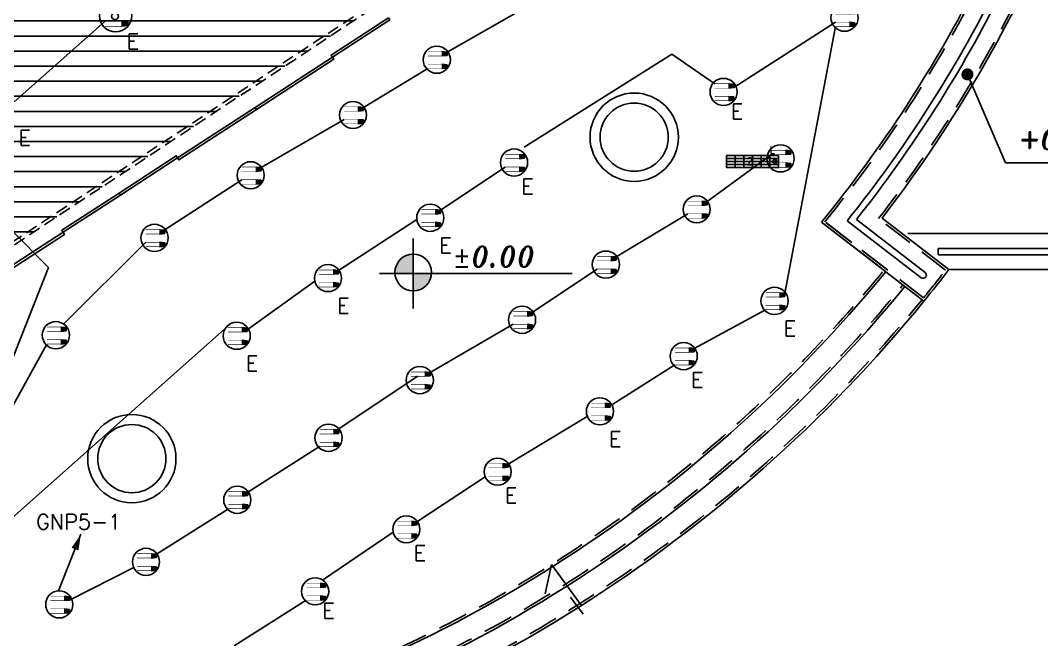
# Model space of a CAD drawing. Header units: inches. Extents: x 567115 to 582893, y 124948 to 133566.
# Drawn here: x 575638 to 576908, y 125774 to 126544 of the extents above; entities that cross this region are included whole.
import ezdxf

# ---------------------------------------------------------------- set-up
doc = ezdxf.new("R2010")
doc.units = ezdxf.units.IN
doc.header["$MEASUREMENT"] = 0
doc.linetypes.add('DASHED', pattern=[0.75, 0.5, -0.25])
doc.linetypes.add('HIDDEN', pattern=[0.375, 0.25, -0.125])
for name, color, linetype in [('1', 15, 'Continuous'), ('2', 1, 'Continuous'), ('COD', 1, 'Continuous'), ('Door', 1, 'Continuous'), ('ELECT', 3, 'Continuous'), ('jadval', 11, 'Continuous'), ('kazeb', 15, 'Continuous'), ('khatchin', 15, 'DASHED'), ('LIGHTING', 3, 'Continuous'), ('LIGHTING WIRE', 4, 'Continuous'), ('wall kanaf', 4, 'Continuous'), ('wire', 4, 'Continuous')]:
    doc.layers.add(name, color=color, linetype=linetype)
doc.styles.add('2floorplan$0$style1', font='romans.shx', dxfattribs={"height": 40})
doc.styles.add('ITALICT', font='italict', dxfattribs={"height": 22.5})
doc.styles.add('ROMANS', font='romans.shx')
doc.dimstyles.get("Standard").update_dxf_attribs({"dimtxt": 0.18, "dimasz": 0.18, "dimexe": 0.18, "dimexo": 0.0625, "dimgap": 0.09, "dimtad": 0, "dimtih": 1, "dimtoh": 1, "dimdec": 4, "dimzin": 0, "dimdsep": 46, "dimtxsty": 'Standard', "dimcen": 0.09, "dimadec": 0, "dimazin": 0, "dimtfac": 1, "dimtdec": 4, "dimtofl": 0, "dimtmove": 0, "dimatfit": 3, "dimfxl": 0, "dimtolj": 1, "dimtzin": 0, "dimarcsym": 0})

# ---------------------------------------------------------------- blocks, each defined once
blk = doc.blocks.new('2lover.20.to')
at = {"layer": 'LIGHTING', "color": 30}
for p, q in [((-27.74410124095448, 3.038617818056082), (27.74410124095448, 3.038617818056082)), ((-27.74410124095448, 0), (27.74410124095448, 0)), ((-18.4960674939648, -6.464131772867404), (-18.4960674939648, 6.464131772852852)), ((-9.248033746975125, -6.464131772867404), (-9.248033746975125, 6.464131772852852)), ((1.455191522836685e-11, -6.464131772867404), (1.455191522836685e-11, 6.464131772852852)), ((9.248033747004229, -6.464131772867404), (9.248033747004229, 6.464131772852852)), ((18.49606749399391, -6.464131772867404), (18.49606749399391, 6.464131772852852)), ((-27.74410124095448, -3.038617818056082), (27.74410124095448, -3.038617818056082))]:
    blk.add_line(p, q, dxfattribs=at)
at = {"layer": 'LIGHTING', "color": 3}
blk.add_lwpolyline([(27.74410124095994, 6.464131772857399), (-27.74410124095448, 6.464131772857399), (-27.74410124095448, -6.464131772868313), (27.74410124095994, -6.464131772868313)], close=True, dxfattribs=at)
at = {"layer": 'LIGHTING', "color": 2}
blk.add_circle((23.64633158031211, 7.275957614183426e-12), 2.083604538306623, dxfattribs=at)
at = {"layer": 'LIGHTING', "color": 2, "style": '2floorplan$0$style1'}
for s, p in [('L', (18.23796074260281, 8.376145961570728)), ('2', (-6.248819198954152, -3.463661393150687))]:
    blk.add_text(s, height=7.649999999826832, dxfattribs=at).set_placement(p)
blk = doc.blocks.new('kam2x18t')
at = {"layer": 'ELECT'}
for p, q in [((15.88771896019171, 11.68841516475368), (7.902089985866041, 12.48779149723123)), ((7.902089985866041, 9.195696006165235), (15.88771896019171, 9.195696006165235)), ((15.88771896019171, 6.702976847576792), (7.902089985866041, 5.903600515099242)), ((8.878080813839915, 12.39009299771715), (8.878080813839915, 6.001299014635151)), ((9.472345375506848, 12.33060600835597), (9.472345375506848, 6.060786003996327)), ((10.10842643283104, 12.26693310988776), (10.10842643280921, 6.124458902442711)), ((10.70269099449797, 12.20744612052658), (10.70269099449797, 6.183945891803887)), ((11.33877205180033, 12.1437732220802), (11.33877205180033, 6.247618790250272)), ((11.93303661346727, 12.08428623271902), (11.93303661346727, 6.307105779611447)), ((12.83276316056435, 11.96832512042602), (12.83276316056435, 6.397170082600496)), ((13.42702772223129, 11.93473494039063), (13.42702772223129, 6.456657071961672)), ((14.1509906094725, 11.86226490708214), (14.1509906094725, 6.529127105248335)), ((14.74525517113943, 11.80277791772096), (14.74525517113943, 6.588614094609511)), ((15.29345439852477, 11.74790215411485), (15.29345439852477, 6.643489858215617)), ((15.88771896019171, 11.68841516475368), (15.88771896019171, 6.702976847576792)), ((15.88771896019171, -7.356627234781627), (7.902089985866041, -6.557250902304077)), ((7.902089985866041, -9.84934639337007), (15.88771896019171, -9.84934639337007)), ((15.88771896019171, -12.34206555195851), (7.902089985866041, -13.14144188443606)), ((8.878080813839915, -6.654949401818158), (8.878080813839915, -13.04374338490015)), ((9.472345375506848, -6.714436391179333), (9.472345375506848, -12.98425639553898)), ((10.10842643283104, -6.778109289647546), (10.10842643280921, -12.92058349709259)), ((10.70269099449797, -6.837596279008721), (10.70269099449797, -12.86109650773142)), ((11.33877205180033, -6.901269177455106), (11.33877205180033, -12.79742360928503)), ((11.93303661346727, -6.960756166816282), (11.93303661346727, -12.73793661992386)), ((12.83276316056435, -7.076717279109289), (12.83276316056435, -12.64787231693481)), ((13.42702772223129, -7.110307459144678), (13.42702772223129, -12.58838532757363)), ((14.1509906094725, -7.18277749245317), (14.1509906094725, -12.51591529428697)), ((14.74525517113943, -7.242264481814345), (14.74525517113943, -12.45642830492579)), ((15.29345439852477, -7.297140245420451), (15.29345439852477, -12.40155254131969)), ((15.88771896019171, -7.356627234781627), (15.88771896019171, -12.34206555195851))]:
    blk.add_line(p, q, dxfattribs=at)
at = {"layer": 'ELECT', "const_width": 0.7741439999913834}
for points in [[(-13.13894702601829, 12.48779149723123), (-13.13894702601829, 12.48779149723123), (7.902089985866041, 12.48779149723123), (7.902089985866041, 5.903600515099242), (-13.13894702601829, 5.903600515099242)], [(-13.13894702601829, -6.557250902304077), (-13.13894702601829, -6.557250902304077), (7.902089985866041, -6.557250902304077), (7.902089985866041, -13.14144188443606), (-13.13894702601829, -13.14144188443606)]]:
    blk.add_lwpolyline(points, dxfattribs=at)
at = {"layer": 'ELECT'}
for centre, radius in [((0.2270562094345223, 0.1683127936776145), 20.41578541488291), ((-0.4541124188690446, -0.3366255873552291), 4.408298720569396)]:
    blk.add_circle(centre, radius, dxfattribs=at)
blk = doc.blocks.new('KAM2X18W')
at = {"layer": 'ELECT'}
for p, q in [((2.58939529608341, 1.904778831190825), (1.269020134986846, 2.036950843835875)), ((1.269020134986846, 1.492622885658108), (2.589395296082955, 1.492622885658164)), ((2.589395296082699, 1.080466940125561), (1.269020134986846, 0.9482949274803332)), ((1.430394279823389, 2.020796991400353), (1.430394279823162, 0.9644487799158554)), ((1.528652309199515, 2.010961179667518), (1.528652309199032, 0.9742845916486402)), ((1.6338244416919, 2.000433253336283), (1.633824441691672, 0.9848125179799894)), ((1.732082471068026, 1.990597441603569), (1.732082471067798, 0.9946483297128168)), ((1.837254603559956, 1.980069515272334), (1.837254603559046, 1.005176256043995)), ((1.935512632935854, 1.970233703539556), (1.935512632935399, 1.015012067776766)), ((2.084276942970945, 1.951060239204104), (2.084276942970234, 1.029903652264593)), ((2.182534972346843, 1.945506307318844), (2.18253497234636, 1.039739463997428)), ((2.302237830686721, 1.933523828268726), (2.302237830686238, 1.051721943047596)), ((2.400495860062364, 1.923688016535891), (2.400495860061454, 1.06155775478026)), ((2.491137266706829, 1.914614642923659), (2.491137266706829, 1.070631128392783)), ((2.58939529608341, 1.904778831190825), (2.589395296082699, 1.080466940125561)), ((2.58939529608341, -1.244203047028677), (1.269020134986846, -1.112031034383627)), ((1.269020134986846, -1.656358992561394), (2.589395296082955, -1.656358992561337)), ((2.589395296082699, -2.068514938093941), (1.269020134986846, -2.200686950739168)), ((1.430394279823389, -1.128184886819149), (1.430394279823162, -2.184533098303646)), ((1.528652309199515, -1.138020698551983), (1.528652309199032, -2.174697286570861)), ((1.6338244416919, -1.148548624883219), (1.633824441691672, -2.164169360239512)), ((1.732082471068026, -1.158384436615933), (1.732082471067798, -2.154333548506685)), ((1.837254603559956, -1.168912362947168), (1.837254603559046, -2.143805622175506)), ((1.935512632935854, -1.178748174679946), (1.935512632935399, -2.133969810442736)), ((2.084276942970945, -1.197921639015398), (2.084276942970234, -2.119078225954908)), ((2.182534972346843, -1.203475570900657), (2.18253497234636, -2.109242414222074)), ((2.302237830686721, -1.215458049950776), (2.302237830686238, -2.097259935171905)), ((2.400495860062364, -1.22529386168361), (2.400495860061454, -2.087424123439241)), ((2.491137266706829, -1.234367235295842), (2.491137266706829, -2.078350749826718)), ((2.58939529608341, -1.244203047028677), (2.589395296082699, -2.068514938093941))]:
    blk.add_line(p, q, dxfattribs=at)
at = {"layer": 'ELECT', "const_width": 0.1279999999981374}
for points in [[(-2.209987307440628, 2.036950843835875), (-2.209987307440628, 2.036950843835875), (1.269020134986846, 2.036950843835875), (1.269020134986846, 0.9482949274803332), (-2.209987307440628, 0.9482949274803332)], [(-2.209987307440628, -1.112031034383627), (-2.209987307440628, -1.112031034383627), (1.269020134986846, -1.112031034383627), (1.269020134986846, -2.200686950739168), (-2.209987307440628, -2.200686950739168)]]:
    blk.add_lwpolyline(points, dxfattribs=at)
at = {"layer": 'ELECT'}
blk.add_circle((0, 0), 3.375625895306392, dxfattribs=at)
blk = doc.blocks.new('FELESH1')
at = {"layer": 'wire', "color": 4, "linetype": 'Continuous'}
blk.add_line((10.69101856596535, 62.54183002842183), (-4.068202349619241, -22.21030323167361), dxfattribs=at)
at = {"layer": 'wire', "color": 4}
blk.add_lwpolyline([(-4.068202349619241, -22.21030323167361, 0, 10.44, 0), (0, 0, 10.44, 10.44, 0)], format="xyseb", dxfattribs=at)

msp = doc.modelspace()

# ---------------------------------------------------------------- hatches: boundary and pattern name
at = {"layer": 'COD', "ltscale": 8}
h = msp.add_hatch(color=256, dxfattribs=at)
h.paths.add_polyline_path([(576103.8760052554, 126230.7910081941, 0.0122099088438274), (576103.9032140463, 126229.6769648932), (576126.6964387494, 126229.6769648932), (576126.6964387494, 126253.6114416882, 0.4142135623730919)])
h.paths.add_polyline_path([(576126.6964387494, 126229.6769648932), (576126.6964387494, 126207.9705747002, 0.3999807469662932), (576149.4896634527, 126229.6769648932)])
h = msp.add_hatch(color=256, dxfattribs=at)
h.paths.add_polyline_path([(576103.8760052554, 126230.7910081941, 0.0122099088438274), (576103.9032140463, 126229.6769648932), (576126.6964387494, 126229.6769648932), (576126.6964387494, 126253.6114416882, 0.4142135623730919)])
h.paths.add_polyline_path([(576126.6964387494, 126229.6769648932), (576126.6964387494, 126207.9705747002, 0.3999807469662932), (576149.4896634527, 126229.6769648932)])
h = msp.add_hatch(color=256, dxfattribs=at)
h.paths.add_polyline_path([(576103.8760052554, 126230.791008194, 0.0122099088438274), (576103.9032140463, 126229.6769648932), (576126.6964387494, 126229.6769648932), (576126.6964387494, 126253.6114416881, 0.4142135623730919)])
h.paths.add_polyline_path([(576126.6964387494, 126229.6769648932), (576126.6964387494, 126207.9705747001, 0.3999807469662932), (576149.4896634528, 126229.6769648932)])
h = msp.add_hatch(color=256, dxfattribs=at)
h.paths.add_polyline_path([(576103.8760052554, 126230.791008194, 0.0122099088438274), (576103.9032140463, 126229.6769648932), (576126.6964387494, 126229.6769648932), (576126.6964387494, 126253.6114416881, 0.4142135623730919)])
h.paths.add_polyline_path([(576126.6964387494, 126229.6769648932), (576126.6964387494, 126207.9705747001, 0.3999807469662932), (576149.4896634528, 126229.6769648932)])
at = {"layer": 'kazeb'}
h = msp.add_hatch(dxfattribs=at)
h.set_pattern_fill('ANGLE', color=256, scale=100, style=0)
h.set_pattern_definition([(0, (0, 0), (0, 27.5), [20, -7.5]), (90, (0, 0), (-27.5, 1.683833736505769e-15), [20, -7.5])])
edge = h.paths.add_edge_path()
edge.add_arc((576621.054570168, 122465.1047458989), 4873.758940012598, 92.22819113807773, 96.96402468155823)
edge.add_arc((576030.1302486522, 127688.3594270612), 385.452013468268, 217.8005144280645, 269.99999999409914, ccw=False)
edge.add_line((575725.5655293206, 127452.110434629), (575725.5655293206, 127598.0391047814))
edge.add_line((575725.5655293206, 127598.0391047814), (575725.5655293184, 128306.5391049273))
edge.add_line((575725.5655293184, 128306.5391049273), (574229.0655293206, 128306.5391049249))
edge.add_line((574229.0655293206, 128306.5391049249), (574229.0655293206, 127584.0609381499))
edge.add_line((574229.0655293206, 127584.0609381499), (574085.2406779383, 127502.759279967))
edge.add_arc((573092.0657183455, 126948.914860141), 1137.163199252726, 1.3293246317257967, 29.146240592419076, ccw=False)
edge.add_line((574228.9228691661, 126975.2959208212), (574229.0655293206, 126186.9142740449))
edge.add_line((574229.0655293206, 126186.9142740449), (574209.8464344884, 126168.8109573848))
edge.add_arc((575360.1875520339, 127307.1681527548), 1618.376282255318, 224.6999945847875, 251.2333228056685)
edge.add_arc((576548.5708434089, 125565.9166102654), 1721.760851263825, 163.3836556819739, 173.0307134208976, ccw=False)
edge.add_line((574898.7089357078, 126058.2743201284), (575023.9592820416, 126016.3859590971))
edge.add_arc((576592.7290219881, 125547.9659973192), 1637.209747577796, 133.9672390048677, 163.3748673522668, ccw=False)
edge.add_line((575456.1011521306, 126726.3262321485), (575414.1685538716, 126775.5867476624))
edge.add_line((575414.1685538716, 126775.5867476624), (575502.1967359176, 126850.5199950047))
edge.add_line((575502.1967359176, 126850.5199950047), (575517.7646671421, 126830.2565346904))
edge.add_line((575517.7646671421, 126830.2565346904), (575701.4239390519, 126947.9779866858))
edge.add_line((575701.4239390519, 126947.9779866858), (575688.2801843667, 126971.9263984801))
edge.add_line((575688.2801843667, 126971.9263984801), (575793.8621457986, 127023.1668590944))
edge.add_line((575793.8621457986, 127023.1668590944), (575823.37109175, 126962.363104484))
edge.add_arc((576431.6545874127, 125508.5152603819), 1575.970293151559, 91.3695595115729, 112.7042182368755, ccw=False)
edge.add_line((576393.9872480353, 127084.0353448113), (576437.761688263, 127084.5319498843))
edge.add_line((576437.761688263, 127084.5319498843), (576437.761688263, 127204.5319498843))
edge.add_line((576437.761688263, 127204.5319498843), (576431.5654059921, 127204.5319498842))
edge.add_line((576431.5654059921, 127204.5319498842), (576431.5654059921, 127335.1786736759))
edge = h.paths.add_edge_path(flags=16)
edge.add_arc((574868.5831609045, 127649.0391047815), 210, 0, 360)
edge = h.paths.add_edge_path(flags=16)
edge.add_arc((574868.5831609045, 126949.0391052219), 210, 0, 360)
h = msp.add_hatch(dxfattribs=at)
h.set_pattern_fill('LINE', color=256, scale=150)
h.set_pattern_definition([(0, (0, 0), (0, 18.75), [])])
edge = h.paths.add_edge_path()
edge.add_line((575577.2945336411, 126230.1069588594), (575240.0836159518, 126461.885885206))
edge.add_arc((576982.2523433355, 125196.1871864054), 2153.403137087722, 134.9454445063828, 144.0013124709018, ccw=False)
edge.add_line((575461.0169329544, 126720.3223172327), (575480.865077504, 126697.2346952372))
edge.add_line((575480.865077504, 126697.2346952372), (575568.3338718265, 126764.4348749291))
edge.add_line((575568.3338718265, 126764.4348749291), (575526.8444610971, 126818.4381342993))
edge.add_line((575526.8444610971, 126818.4381342993), (575708.6573738267, 126934.7983984461))
edge.add_line((575708.6573738267, 126934.7983984461), (575740.5111075485, 126876.7597062593))
edge.add_line((575740.5111075485, 126876.7597062593), (575838.7491577014, 126930.6763017756))
edge.add_line((575838.7491577014, 126930.6763017756), (575826.0733882213, 126956.8411802944))
edge.add_arc((576580.7980118943, 125028.7630021505), 2070.530057403905, 101.95820829722783, 111.3773029718883, ccw=False)
edge.add_line((576151.7879690086, 127054.3604699896), (576224.8806545417, 126657.9984279467))
edge.add_line((576224.8806545417, 126657.9984279467), (575577.2945336411, 126230.1069588594))

# ---------------------------------------------------------------- linework, layer by layer
at = {"layer": '1', "color": 15, "linetype": 'HIDDEN', "ltscale": 150}
for p, q in [((576714.4864001472, 126235.6481566944), (576638.7529081084, 126293.9855045261)), ((576761.6769737431, 126199.2973582281), (576638.7529081084, 126293.9855045261)), ((576789.0128653301, 126233.7810387694), (576705.7491176287, 126297.9189265208))]:
    msp.add_line(p, q, dxfattribs=at)
for centre, radius, start, end in [((575376.6831541653, 127325.4824607655), 1679.971175987105, 322.290700359104, 346.0557960308313), ((575376.6831541653, 127325.4824607655), 1629.971175987108, 320.7406709223993, 333.3153337202583), ((575376.6690896959, 127325.2970297339), 1724.971175987095, 283.8991735940789, 320.7327947453925), ((575376.6690896959, 127325.2970297339), 1784.971175987095, 320.8891815515622, 322.3017099171294), ((575376.6690896959, 127325.2970297339), 1754.971175987095, 283.8708604682932, 320.7654881886974), ((575376.6690896959, 127325.2970297339), 1784.971175987095, 283.8434994459149, 320.7928492222904)]:
    msp.add_arc(centre, radius, start, end, dxfattribs=at)
at = {"layer": '2', "color": 1, "ltscale": 7}
for p, q in [((576713.4649128094, 126232.648156694), (576634.4736673147, 126293.4949450834)), ((576762.1594267568, 126195.1388761738), (576634.4736673147, 126293.4949450834)), ((576758.6880742455, 126224.3207982985), (576666.7089202416, 126295.1721449872)), ((576763.5700081154, 126230.6585204201), (576678.0250674142, 126296.5536062872)), ((576793.2220265276, 126234.325580376), (576709.9586106691, 126298.4632125096)), ((582666.5909754671, 126260.8255830973), (576779.7806864476, 126260.8255803748)), ((576779.7806864476, 126260.8255803748), (576779.7806864476, 126252.8255803747)), ((582674.5909754705, 126252.8255831011), (576779.7806864476, 126252.8255803747))]:
    msp.add_line(p, q, dxfattribs=at)
at = {"layer": '2', "color": 15, "ltscale": 7}
for p, q in [((582648.0909754584, 126279.3255830889), (576741.9145000512, 126279.3255803522)), ((582693.0909754795, 126234.3255831097), (576793.2220265276, 126234.325580376))]:
    msp.add_line(p, q, dxfattribs=at)
at = {"layer": '2'}
for p, q in [((576298.5466744164, 125867.3301999411), (576290.8490792273, 125830.7108091778)), ((576335.6510413092, 125816.973641779), (576298.5466744164, 125867.3301999411)), ((576338.1390426278, 125805.5884596157), (576322.4171927006, 125826.7892609025))]:
    msp.add_line(p, q, dxfattribs=at)
at = {"layer": '2', "color": 1, "ltscale": 7}
for centre, radius, start, end in [((575376.6831541653, 127325.4824607655), 1682.971175987105, 322.3930160622194, 346.0811540689999), ((575376.6831541653, 127325.4824607655), 1626.971175987108, 320.6319276293233, 333.301910456909), ((575376.6831541653, 127325.4824607655), 1650.971175987105, 321.3865399375471, 333.3565572501312), ((575376.6831541653, 127325.4824607655), 1658.971175987105, 321.6677210522371, 333.3565572501312), ((576761.1290411805, 126227.4896593594), 4.000000000020703, 232.3930160603895, 52.3930160603895)]:
    msp.add_arc(centre, radius, start, end, dxfattribs=at)
at = {"layer": '2'}
for radius, start, end in [(1727.971175987095, 283.8962980215628, 320.7400506406946), (1787.971175987095, 320.7955348004425, 322.3979985677921), (1757.971175987095, 283.8680823255615, 320.7682663336872), (1787.971175987095, 283.8408063800096, 320.7955348004425)]:
    msp.add_arc((575376.6690896959, 127325.2970297339), radius, start, end, dxfattribs=at)
at = {"layer": 'COD', "ltscale": 8}
for p, q in [((576126.6964387494, 126186.1191564071), (576126.6964387494, 126273.2347733795)), ((576126.6964387494, 126186.1191564071), (576126.6964387494, 126273.2347733795)), ((576126.6964387494, 126186.119156407), (576126.6964387494, 126273.2347733795)), ((576126.6964387494, 126186.119156407), (576126.6964387494, 126273.2347733795)), ((576084.5516325362, 126229.6769648932), (576324.4076213727, 126229.6769648932)), ((576084.5516325362, 126229.6769648932), (576324.4076213727, 126229.6769648932)), ((576084.5516325362, 126229.6769648932), (576324.4076213728, 126229.6769648932)), ((576084.5516325362, 126229.6769648932), (576324.4076213728, 126229.6769648932))]:
    msp.add_line(p, q, dxfattribs=at)
for centre in [(576126.6964387494, 126230.7910081941), (576126.6964387494, 126230.7910081941), (576126.6964387494, 126230.791008194), (576126.6964387494, 126230.791008194)]:
    msp.add_circle(centre, 22.82043349395664, dxfattribs=at)
at = {"layer": 'Door'}
for points in [[(576095.9304559903, 126547.7849057068), (576024.6828610073, 126501.4299684386), (576026.3189176167, 126498.9153474391), (576097.5665125997, 126545.2702847072)], [(575929.9251126397, 126436.1998440764), (576026.3189176167, 126498.9153474391), (576027.9549742262, 126496.4007264398), (575931.5611692491, 126433.6852230771)], [(575929.9251126397, 126436.1998440764), (575833.5313076626, 126373.4843407139), (575835.1673642719, 126370.9697197144), (575931.5611692491, 126433.6852230771)], [(575760.64765607, 126329.6440244452), (575831.895251053, 126375.9989617131), (575833.5313076626, 126373.4843407139), (575762.2837126796, 126327.1294034456)], [(575760.64765607, 126329.6440244452), (575689.4000610869, 126283.2890871771), (575691.0361176964, 126280.7744661777), (575762.2837126796, 126327.1294034456)], [(575691.0361176964, 126280.7744661777), (575615.1672611382, 126231.4128549203), (575616.8033177477, 126228.898233921), (575692.6721743061, 126278.2598451781)]]:
    msp.add_lwpolyline(points, close=True, dxfattribs=at)
at = {"layer": 'jadval'}
for centre, radius, start, end in [((575376.5909973037, 127325.297030134), 2143.678934801789, 216.9849808251928, 279.2181705539483), ((575376.5909973037, 127325.297030134), 2158.678934801789, 217.1838068984856, 279.2181705539483), ((575376.5909972164, 127325.2970299688), 1772.987731853226, 237.1208155412216, 282.2407312232168), ((575376.5909972164, 127325.2970299688), 1787.987731853245, 237.1211275234053, 282.2407312232168)]:
    msp.add_arc(centre, radius, start, end, dxfattribs=at)
at = {"layer": 'khatchin', "ltscale": 30}
for points in [[(575592.3199349138, 126245.2160110724), (575255.1090172245, 126476.994937419, -0.0395342556434813), (575476.0423342272, 126735.4313694457), (575495.8904787767, 126712.3437474502), (575583.3592730992, 126779.543927142), (575541.8698623698, 126833.5471865123), (575723.6827750994, 126949.9074506591), (575755.5365088212, 126891.8687584723), (575853.7745589741, 126945.7853539885), (575841.098789494, 126971.9502325074, -0.0411340360428838), (576166.8133702812, 127069.4695222026), (576239.9060558145, 126673.1074801597), (575592.3199349138, 126245.2160110724)], [(575577.2945336411, 126230.1069588594), (575240.0836159518, 126461.885885206, -0.0395342556434813), (575461.0169329544, 126720.3223172327), (575480.865077504, 126697.2346952372), (575568.3338718265, 126764.4348749291), (575526.8444610971, 126818.4381342993), (575708.6573738267, 126934.7983984461), (575740.5111075485, 126876.7597062593), (575838.7491577014, 126930.6763017755), (575826.0733882213, 126956.8411802944, -0.04113403604288381), (576151.7879690086, 127054.3604699896), (576224.8806545417, 126657.9984279467), (575577.2945336411, 126230.1069588594)]]:
    msp.add_lwpolyline(points, format="xyb", dxfattribs=at)
at = {"layer": 'LIGHTING WIRE'}
for p, q in [((576168.9274721922, 126505.0772366288), (576257.5535274594, 126555.3982729329)), ((575743.2256739221, 126543.6748542354), (575630.117155034, 126443.1483496433)), ((576525.7595326356, 126460.9181362304), (576652.2636941294, 126542.247154826)), ((576652.2636941294, 126536.8038752442), (576589.1389581958, 126205.0103843156)), ((576264.6013635097, 126386.7472607379), (576448.5081120629, 126502.4154327218)), ((576448.5081120629, 126502.4154327218), (576501.762619618, 126465.7005557489)), ((576064.6471872113, 126436.312296707), (576144.9305591746, 126484.5499077191)), ((575937.4248988737, 126361.2962503078), (576040.6502741937, 126421.2282473791)), ((576492.3022263256, 126318.9335174821), (576572.5855982889, 126377.4727583037)), ((576160.8123686756, 126308.3500404052), (576241.0957406389, 126362.0309309992)), ((575816.8543486852, 126283.4967158274), (575913.4279858561, 126346.2122009799)), ((576379.3244227387, 126250.1685775603), (576468.305313308, 126303.8494681543)), ((576033.590080338, 126233.3339940061), (576131.0984897637, 126296.8916598892)), ((575672.9659041087, 126236.9355888113), (575625.2593467175, 126285.0177404175)), ((575691.5442066295, 126166.6720472934), (575793.8019328477, 126268.3181205728)), ((575587.0183532962, 126020.0658243472), (575672.9659041087, 126236.9355888113)), ((576275.0441377579, 126181.4036376384), (576355.3275097212, 126235.0845282324)), ((575920.0321584388, 126159.5078369564), (576004.188393238, 126220.0532723249)), ((576565.1420451782, 126184.4830554059), (576476.1611546089, 126136.2454443937)), ((575538.137560557, 125846.1677997273), (575899.4317300597, 126167.0878581275)), ((576147.8218494202, 126106.3875912393), (576251.0472247403, 126166.3195883106)), ((575603.7982323949, 126020.4457018317), (575670.9735295328, 126141.7320866518)), ((576452.1642415914, 126115.7181154841), (576373.6420574473, 126066.2355690402)), ((576032.2296259024, 126034.825851298), (576132.5224550087, 126101.6051717208)), ((576343.2892775665, 126051.6227917247), (576244.6585812904, 125992.4644580727)), ((575920.7060056219, 125957.4135570135), (576010.2670145035, 126014.0948850077)), ((576216.0731649114, 125976.5915126363), (576131.1006593913, 125920.6990807507)), ((575807.1480837228, 125880.2049001098), (575896.7090926043, 125936.8862281039)), ((576101.6880914425, 125907.4663387653), (576013.9647040593, 125848.0055524775)), ((575699.197134559, 125823.1476728928), (575778.8761391579, 125863.608763888)), ((575993.5458244745, 125822.9630949373), (575903.984815593, 125766.2817669432))]:
    msp.add_line(p, q, dxfattribs=at)
at = {"layer": 'wall kanaf', "color": 15}
for centre, radius in [((576401.5909305934, 126399.1481569942), 54.92640687121792), ((576401.5909305934, 126399.1481569942), 42.42640687121792), ((575776.5909305933, 125999.1481569944), 54.92640687118256), ((575776.5909305933, 125999.1481569944), 42.42640687118256)]:
    msp.add_circle(centre, radius, dxfattribs=at)

# ---------------------------------------------------------------- block references
at = {"layer": 'LIGHTING'}
for name, p, xscale, yscale, zscale in [('kam2x18t', (575756.1577083957, 126550.128841344), 0.9842519684461877, 0.9842519684461877, 0.9842519684461877), ('KAM2X18W', (576663.3136306666, 126547.8073099979), 5, 5, 5), ('KAM2X18W', (576155.9804957118, 126495.5533424728), 5, 5, 5), ('KAM2X18W', (576512.8125561551, 126455.5158015297), 5, 5, 5), ('KAM2X18W', (576051.7002107309, 126426.788402551), 5, 5, 5), ('KAM2X18W', (576583.6355348261, 126372.7312836663), 5, 5, 5), ('KAM2X18W', (576252.1456771761, 126367.5910861711), 5, 5, 5), ('2lover.20.to', (576548.9004241162, 126368.9116985771), 1.168399999956159, 1.168399999956159, 1.168399999956159), ('KAM2X18W', (575924.4779223932, 126351.7723561519), 5, 5, 5), ('KAM2X18W', (576479.3552498452, 126309.4096233262), 5, 5, 5), ('KAM2X18W', (576147.8653921952, 126298.8261462493), 5, 5, 5), ('KAM2X18W', (575804.8518693849, 126273.8782757448), 5, 5, 5), ('KAM2X18W', (576366.3774462583, 126240.6446834043), 5, 5, 5), ('KAM2X18W', (576020.6431038575, 126223.8100998501), 5, 5, 5), ('KAM2X18W', (576576.1919817154, 126195.4864901596), 5, 5, 5), ('KAM2X18W', (576262.0971612774, 126171.8797434825), 5, 5, 5), ('KAM2X18W', (575682.02346607, 126152.7355214055), 5, 5, 5), ('KAM2X18W', (575907.0851819584, 126152.0447225282), 5, 5, 5), ('KAM2X18W', (576463.2141781285, 126126.7215502378), 5, 5, 5), ('KAM2X18W', (576134.8748729398, 126096.8636970834), 5, 5, 5), ('KAM2X18W', (576358.9338931476, 126057.9566103159), 5, 5, 5), ('KAM2X18W', (576021.3169510406, 126025.0983197614), 5, 5, 5), ('KAM2X18W', (576231.71160481, 125982.9405639168), 5, 5, 5), ('KAM2X18W', (575907.7590291415, 125947.8896628576), 5, 5, 5), ('KAM2X18W', (576118.1536829108, 125911.1751865948), 5, 5, 5), ('KAM2X18W', (575794.2011072424, 125870.6810059538), 5, 5, 5), ('KAM2X18W', (576004.5957610117, 125833.966529691), 5, 5, 5), ('KAM2X18W', (575686.2501580786, 125817.7453381921), 5, 5, 5)]:
    msp.add_blockref(name, p, dxfattribs=dict(at, xscale=xscale, yscale=yscale, zscale=zscale))
at = {"layer": 'LIGHTING WIRE', "ltscale": 8, "xscale": 0.8799999990374531, "yscale": 0.8799999990374531, "zscale": 0.8799999990374531, "rotation": 168.3665806830058}
msp.add_blockref('FELESH1', (575705.8435340177, 125886.617218605), dxfattribs=at)

# ---------------------------------------------------------------- texts
at = {"layer": 'COD', "color": 2, "ltscale": 8, "style": 'ITALICT'}
for s, p in [('+0.20', (576880.1515945211, 126384.1988176961)), ('+0.20', (576880.1515945211, 126384.1988176961)), ('±0.00', (576175.3291161673, 126237.9697252358)), ('±0.00', (576175.3291161673, 126237.9697252357))]:
    msp.add_text(s, height=25, dxfattribs=at).set_placement(p)
at = {"layer": 'LIGHTING', "color": 2, "ltscale": 8, "style": 'ROMANS'}
for s, p in [('E', (575770.0937385886, 126508.8658198731)), ('E', (576521.7768507372, 126421.751587964)), ('E', (575635.4486843628, 126388.7855115266)), ('E', (576261.1099717581, 126328.3835930236)), ('E', (576159.1821047083, 126254.8771784644)), ('E', (576031.9598163706, 126179.8611320653)), ('E', (576587.5086942285, 126151.5375223747)), ('E', (575918.4018944715, 126108.0957547433)), ('E', (576472.1784727105, 126087.5140570903)), ('E', (576370.2506056607, 126014.007642531)), ('E', (576240.675899392, 125943.7330707693)), ('GNP5-1', (575657.5068462736, 125911.0054478441)), ('E', (576127.1179774929, 125871.9676934473)), ('E', (576013.5600555937, 125800.2023161253))]:
    msp.add_text(s, height=19, dxfattribs=at).set_placement(p)

# ---------------------------------------------------------------- leaders
at = {"layer": 'COD'}
for points in [[(576816.2419170899, 126477.2709945858), (576863.5130963407, 126367.4205066424), (576977.4845406719, 126367.4205066424)], [(576816.24191709, 126477.2709945857), (576863.5130963407, 126367.4205066423), (576977.4845406719, 126367.4205066423)]]:
    msp.add_leader(points, dimstyle='Standard', override={"dimasz": 15, "dimgap": 0.09, "dimtad": 0, "dimldrblk": 'Dot', "dimfxl": 10, "dimfxlon": 1, "dimarcsym": 2}, dxfattribs=at)

doc.saveas('drawing.dxf')
